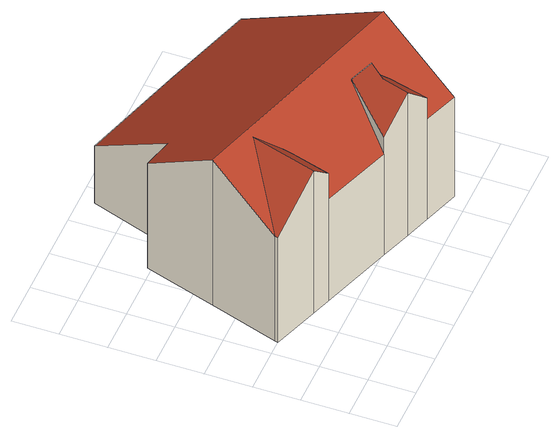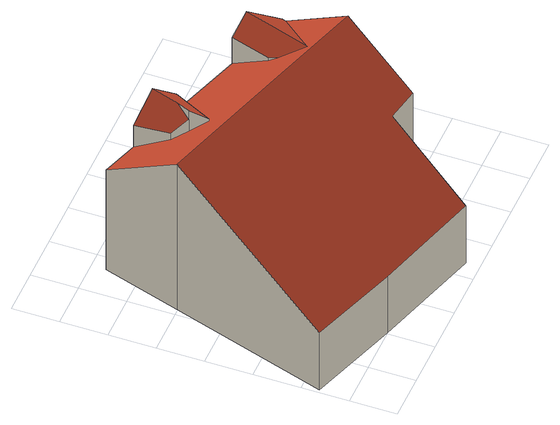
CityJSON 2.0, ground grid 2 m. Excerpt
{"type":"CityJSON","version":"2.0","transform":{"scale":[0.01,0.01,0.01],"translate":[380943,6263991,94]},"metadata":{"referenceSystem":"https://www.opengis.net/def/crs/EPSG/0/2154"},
"CityObjects":{
"building1":{"type":"Building","attributes":{"b3_dak_type":"slanted","b3_h_dak_50p":100.99,"b3_h_dak_70p":101.41,"b3_h_dak_max":101.99,"b3_h_dak_min":98.86,"b3_h_maaiveld":94.17,"b3_kas_warenhuis":false,"b3_reconstructie_onvolledig":false,"b3_rmse_lod12":0.938,"b3_rmse_lod13":0.938,"b3_rmse_lod22":0.0706,"b3_val3dity_lod12":"[]","b3_val3dity_lod13":"[]","b3_val3dity_lod22":"[104]","b3_volume_lod12":760.05,"b3_volume_lod13":760.05,"b3_volume_lod22":629.37,"oorspronkelijkbouwjaar":2000},"children":["building1-1"]},
"building1-1":{"type":"BuildingPart","parents":["building1"],"geometry":[{"type":"Solid","lod":"2.2","boundaries":[[[[0,1,2,3,4,5,6,7,8,9,10,11,12,13,14]],[[15,13,12,16,17]],[[17,16,18,19]],[[20,3,2,21]],[[21,2,1,22]],[[23,14,13,15]],[[24,6,5,25]],[[25,5,4,26]],[[26,4,3,20]],[[27,0,14,23]],[[16,12,11,28]],[[19,18,29]],[[30,31,32]],[[33,34,35,31]],[[36,10,9,37,38]],[[39,28,11,10,36]],[[40,41,28,39]],[[32,31,35,41,40]],[[38,37,34,33]],[[42,8,7,43]],[[43,7,6,24]],[[37,9,8,42]],[[22,1,0,27]],[[36,30,32,40,39]],[[30,36,38,33,31]],[[15,44,27,23]],[[44,15,17,19,29]],[[22,45,43,24,25,26,20,21]],[[22,27,44,29,18,16,28,41,35,34,37,42,43,45]]]],"semantics":{"surfaces":[{"type":"GroundSurface"},{"type":"WallSurface","on_footprint_edge":true},{"type":"WallSurface","on_footprint_edge":false},{"type":"RoofSurface"}],"values":[[0,1,2,1,1,1,1,1,1,1,1,2,2,2,1,1,2,2,2,1,1,1,1,3,3,3,3,3,3]]}}]}
},
"vertices":[
[71,415,17],[167,711,17],[266,1020,17],[406,990,17],[526,1340,17],[996,1200,17],[1386,1070,17],[1172,396,17],[1066,60,17],[911,113,17],[801,150,17],[667,196,17],[351,303,17],[270,331,17],[66,400,17],[270,331,782],[351,303,564],[351,303,703],[404,475,690],[404,475,703],[406,990,572],[266,1020,581],[167,711,799],[66,400,580],[1386,1070,325],[996,1200,319],[526,1340,324],[71,415,580],[667,196,559],[403,511,714],[839,268,782],[885,333,757],[885,333,804],[929,277,701],[929,277,669],[885,333,697],[801,150,784],[911,113,555],[911,113,671],[667,196,649],[836,397,739],[836,397,729],[1066,60,552],[1172,396,799],[363,619,778],[557,589,799]
]}
